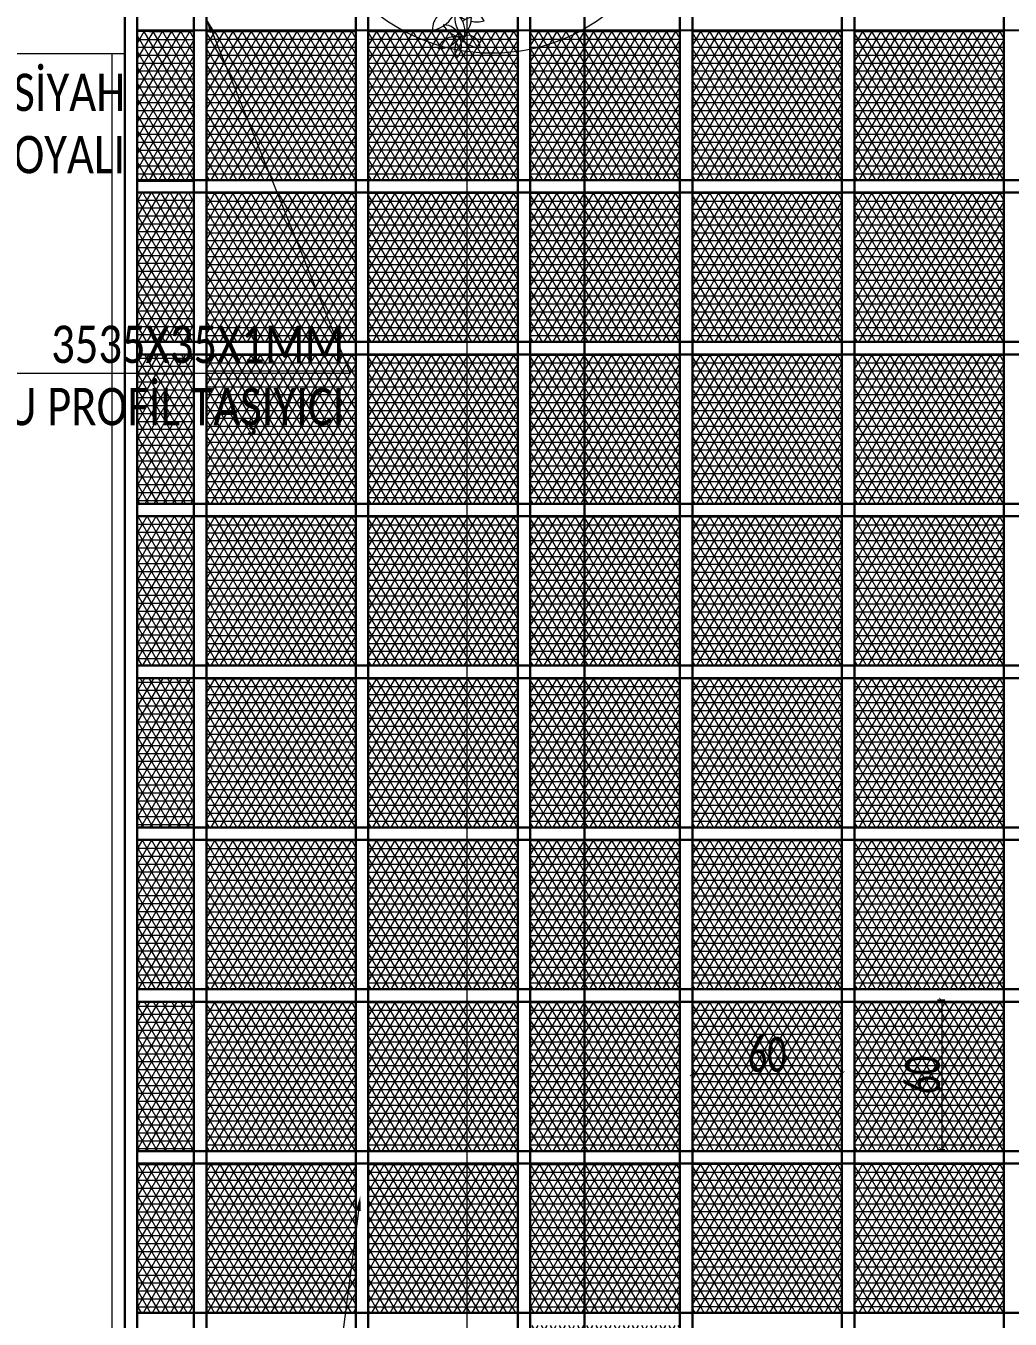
# Model space of a CAD drawing. Header units: millimetres. Extents: x -24 to 530668, y -246875 to -2983.
# Drawn here: x 265036 to 265431, y -111095 to -110576 of the extents above; entities that cross this region are included whole.
import ezdxf
from ezdxf import colors
from ezdxf.entities.mleader import LeaderData, LeaderLine
from ezdxf.enums import TextEntityAlignment as Align
from ezdxf.math import Vec2, Vec3

# ---------------------------------------------------------------- set-up
doc = ezdxf.new("R2010")
doc.units = ezdxf.units.MM
doc.header["$PDMODE"] = 2
doc.layers.get('0').update_dxf_attribs({"lineweight": 20})
for name, color, linetype, lineweight in [('KP', 167, 'Continuous', 30), ('t_tarama', 253, 'Continuous', 5), ('tarama', 137, 'Continuous', 15), ('ölçü', 251, 'Continuous', 5)]:
    doc.layers.add(name, color=color, linetype=linetype, lineweight=lineweight)
doc.layers.add('yazı', color=11, linetype='Continuous')
doc.styles.add('text2', font='calibri.ttf', dxfattribs={"width": 0.8})
doc.styles.add('txt_tur_1', font='arial.ttf', dxfattribs={"height": 1.5})
doc.styles.add('Ölçü50', font='calibri.ttf', dxfattribs={"width": 0.7})
doc.dimstyles.new('olcu10', dxfattribs={"dimtxt": 14, "dimasz": 2, "dimexe": 1.25, "dimexo": 0.625, "dimgap": 0.5, "dimtad": 1, "dimdec": 1, "dimrnd": 0.5, "dimzin": 9, "dimtxsty": 'Ölçü50', "dimblk": 'ARCHTICK', "dimcen": 2, "dimclrd": 256, "dimclre": 256, "dimclrt": 6, "dimazin": 2, "dimtfac": 1, "dimtdec": 1, "dimtix": 1, "dimtmove": 0, "dimatfit": 3, "dimldrblk": 'ARCHTICK', "dimfxl": 1, "dimlwd": -1, "dimarcsym": 0})

# ---------------------------------------------------------------- blocks, each defined once
blk = doc.blocks.new('bitkitar')
at = {"layer": 't_tarama', "color": 76}
for points in [[(4.13, 24.52, 0.236863), (4.39, 28.33, 0.300043), (3.57, 23.78, 0.22508), (-0.84, 26.27, 0.429439), (2.41, 23.43)], [(3.57, 23.78, -0.286863), (8.24, 26.11, -0.43916), (3.57, 23.78, 0.363865), (6.95, 20.95, 0.192041), (3.68, 23.74, 0.192041)]]:
    blk.add_lwpolyline(points, format="xyb", dxfattribs=at)
for centre, radius, start, end in [((5.34, 19.56), 4.58, 130.8364, 178.7066), ((7.62, 22.36), 5.31, 163.9762, 217.2788), ((-0.84, 19.8), 5.24, 343.4853, 50.2913), ((2.14, 26.39), 2.98, 284.1762, 298.6904), ((5.34, 19.56), 4.58, 112.7666, 121.8393), ((1.81, 18.25), 5.8, 69.8378, 72.3379), ((4.84, 27.09), 3.54, 249.04, 253.1357), ((0.66, 22.74), 3.08, 353.1745, 19.6916), ((-0.65, 14.51), 6.15, 75.8621, 102.16), ((2.14, 22.23), 4.43, 202.7293, 297.5658), ((0.66, 22.74), 3.08, 271.7817, 310.7707), ((-0.65, 14.51), 6.15, 38.135, 63.4551), ((10.68, 14.78), 7.39, 100.7362, 151.4752), ((5.59, 21.76), 3.72, 247.9154, 4.2959), ((2.17, 17.4), 5.31, 163.9762, 229.8004), ((-6.29, 14.84), 5.24, 343.4853, 50.2913), ((5.23, 9.82), 7.39, 100.7362, 151.4752), ((7.17, 11.69), 7.25, 114.2679, 141.8465), ((0.14, 16.8), 3.72, 296.9544, 4.2959), ((-0.09, 18.56), 4.29, 337.1935, 356.5845), ((7.94, 17.43), 3.86, 166.9142, 222.0198), ((2.59, 12.8), 5.73, 7.8991, 73.8391), ((-6.1, 9.55), 6.15, 38.135, 102.16), ((-3.31, 17.27), 4.43, 202.7293, 297.5658), ((10.38, 15.19), 5.31, 163.9762, 217.2788), ((1.93, 12.62), 5.24, 343.4853, 50.2913), ((8.35, 14.58), 3.72, 247.9154, 4.2959), ((13.44, 7.6), 7.39, 100.7362, 151.4752), ((1.72, 6.73), 7.25, 114.2679, 158.9225), ((3.05, 11.3), 5.31, 163.9762, 229.8004), ((-5.4, 8.73), 5.24, 343.4853, 50.2913), ((-5.54, 13.6), 4.29, 341.1609, 356.5845), ((-5.4, 8.73), 5.24, 39.1649, 41.6235), ((2.49, 12.47), 3.86, 166.9142, 186.3701), ((0.14, 16.8), 3.72, 247.9154, 281.8851), ((-2.86, 7.84), 5.73, 69.1722, 73.8391), ((-2.86, 7.84), 5.73, 7.8991, 69.1722), ((2.11, 7.33), 6.15, 38.135, 102.16), ((4.9, 15.06), 4.43, 202.7293, 256.4381), ((7.94, 17.43), 3.86, 256.7596, 274.8241), ((-5.22, 3.44), 6.15, 87.515, 102.16), ((-2.43, 11.17), 4.43, 202.7293, 297.5658), ((-5.54, 13.6), 4.29, 276.6058, 320.3237), ((-5.22, 3.44), 6.15, 38.135, 80.8318), ((6.11, 3.71), 7.39, 134.7903, 151.4752), ((2.49, 12.47), 3.86, 224.3064, 274.8241), ((6.11, 3.71), 7.39, 84.5264, 120.1212), ((2.67, 11.39), 4.29, 276.6058, 356.5845), ((9.93, 4.52), 7.25, 115.4394, 158.9225), ((4.9, 15.06), 4.43, 293.47, 297.5658), ((9.93, 4.52), 7.25, 114.2679, 116.768), ((10.71, 10.26), 3.86, 166.9142, 233.8825), ((5.36, 5.63), 5.73, 7.8991, 73.8391), ((2.6, 0.63), 7.25, 114.2679, 158.9225), ((-4.66, 7.5), 4.29, 276.6058, 356.5845), ((3.38, 6.37), 3.86, 166.9142, 274.8241), ((1.02, 10.69), 3.72, 247.9154, 312.6091), ((-1.97, 1.74), 5.73, 7.8991, 73.8391), ((4.04, 3.77), 3.08, 0.5136, 108.4235), ((7.33, 8.38), 4.58, 201.4986, 267.4386), ((10.51, 4.41), 3.43, 110.2053, 190.184), ((3.57, 8.38), 5.8, 309.0389, 352.5219), ((10.71, 10.26), 3.86, 245.8798, 274.8241), ((6.69, 0.85), 2.98, 81.5148, 197.8954), ((1.42, 5.32), 5.91, 294.3356, 345.0746), ((11.32, 3.59), 4.2, 177.0848, 243.8907), ((9.46, 1.13), 3.54, 36.3287, 131.1652), ((9.46, 1.13), 3.54, 127.0695, 131.1652), ((3.57, 8.38), 5.8, 307.8673, 310.3674), ((10.18, 7.66), 4.92, 231.7345, 295.7595), ((5.23, 0), 4.25, 357.5756, 50.8782)]:
    blk.add_arc(centre, radius, start, end, dxfattribs=at)
blk = doc.blocks.new('SKDF')
at = {"layer": 't_tarama'}
for p, q in [((259784.49, -112528.6, -17966.19), (259784.49, -109266.33, -17966.19)), ((259646.91, -110756.63), (259646.91, -110773.63, -0.01)), ((259363.45, -110773.63, -0.01), (259646.91, -110773.63, -0.01)), ((259641.99, -111329.66), (259641.91, -110773.63, -0.01)), ((259646.99, -111324.66), (259646.91, -110773.63, -0.01))]:
    blk.add_line(p, q, dxfattribs=at)
at = {"layer": 't_tarama', "elevation": -0.01}
blk.add_lwpolyline([(259646.91, -110773.63), (259646.91, -110758.63)], dxfattribs=at)
at = {"layer": 't_tarama'}
blk.add_circle((259794.49, -110698.6, -0.06), 75, dxfattribs=at)
at = {"layer": 't_tarama', "xscale": 1.848000000000007, "yscale": 1.848000000000007, "zscale": 1.848000000000007, "rotation": 182.9309101212016}
blk.add_blockref('bitkitar', (259785.73, -110722.89), dxfattribs=at)
at = {"layer": 't_tarama', "style": 'txt_tur_1'}
for tag, p in [('19S', (258900.86, -109894.01, -17966.19)), ('20T', (258887.48, -110719.01, -17966.19)), ('21U', (258887.48, -111705.01, -17966.19)), ('22V', (258887.48, -112544.01, -17966.19))]:
    blk.add_attdef(tag, text='', height=30, dxfattribs=at).set_placement(p, align=Align.CENTER)
blk = doc.blocks.new('_ArchTick')
at = {"color": 0, "linetype": 'ByBlock', "const_width": 0.15}
blk.add_lwpolyline([(-0.5, -0.5), (0.5, 0.5)], dxfattribs=at)
blk = doc.blocks.new('*D722')
at = {"layer": 'DEFPOINTS', "color": 0, "transparency": 16777216}
for p in [(265303.56, -110986.92, -0.4), (265363.56, -110988.55, -0.4), (265363.56, -110996.48)]:
    blk.add_point(p, dxfattribs=at)
at = {"layer": 'ölçü', "lineweight": -2, "transparency": 16777216}
for p, q in [((265303.56, -110987.54), (265303.56, -110997.73)), ((265363.56, -110989.17), (265363.56, -110997.73))]:
    blk.add_line(p, q, dxfattribs=at)
at = {"layer": 'ölçü', "transparency": 16777216}
blk.add_line((265303.56, -110996.48), (265363.56, -110996.48), dxfattribs=at)
at = {"layer": 'ölçü', "transparency": 16777216, "xscale": 2, "yscale": 2, "zscale": 2, "rotation": 180}
blk.add_blockref('_ArchTick', (265303.56, -110996.48), dxfattribs=at)
at = {"layer": 'ölçü', "transparency": 16777216, "xscale": 2, "yscale": 2, "zscale": 2}
blk.add_blockref('_ArchTick', (265363.56, -110996.48), dxfattribs=at)
at = {"layer": 'ölçü', "color": 6, "transparency": 16777216, "insert": (265333.56, -110988.81), "char_height": 14, "attachment_point": 5, "style": 'Ölçü50'}
blk.add_mtext('60', dxfattribs=at)
blk = doc.blocks.new('*D723')
at = {"layer": 'DEFPOINTS', "color": 0, "transparency": 16777216}
for p in [(265401.37, -110967.01), (265401.37, -111027.01), (265403.63, -111027.01)]:
    blk.add_point(p, dxfattribs=at)
at = {"layer": 'ölçü', "lineweight": -2, "transparency": 16777216}
for p, q in [((265401.99, -110967.01), (265404.88, -110967.01)), ((265401.99, -111027.01), (265404.88, -111027.01))]:
    blk.add_line(p, q, dxfattribs=at)
at = {"layer": 'ölçü', "transparency": 16777216}
blk.add_line((265403.63, -110967.01), (265403.63, -111027.01), dxfattribs=at)
at = {"layer": 'ölçü', "transparency": 16777216, "xscale": 2, "yscale": 2, "zscale": 2}
for p, rotation in [((265403.63, -110967.01), 90), ((265403.63, -111027.01), 270)]:
    blk.add_blockref('_ArchTick', p, dxfattribs=dict(at, rotation=rotation))
at = {"layer": 'ölçü', "color": 6, "transparency": 16777216, "insert": (265395.96, -110997.01), "char_height": 14, "attachment_point": 5, "rotation": 90, "style": 'Ölçü50'}
blk.add_mtext('60', dxfattribs=at)
blk = doc.blocks.new('TAVANN')
at = {"layer": 'tarama'}
h = blk.add_hatch(dxfattribs=at)
h.set_pattern_fill('NET3', color=256)
h.paths.add_polyline_path([(265028.43, -110656.02), (264968.43, -110656.02), (264968.43, -110716.08), (265028.43, -110716.08)])
h.paths.add_polyline_path([(265093.43, -110656.02), (265033.43, -110656.02), (265033.43, -110716.08), (265093.43, -110716.08)])
h.paths.add_polyline_path([(265158.43, -110851.02), (265135.62, -110851.02), (265135.62, -110911.02), (265158.43, -110911.02)])
h.paths.add_polyline_path([(265158.43, -110981.02), (265135.62, -110981.02), (265135.62, -111041.02), (265158.43, -111041.02)])
h.paths.add_polyline_path([(265158.43, -111111.02), (265135.62, -111111.02), (265135.62, -111171.02), (265158.43, -111171.02)])
h.paths.add_polyline_path([(265158.43, -111176.02), (265135.62, -111176.02), (265135.62, -111236.02), (265158.43, -111236.02)])
h.paths.add_polyline_path([(265158.43, -111241.02), (265135.62, -111241.02), (265135.64, -111301.02), (265158.45, -111301.02)])
h.paths.add_polyline_path([(265223.42, -111241.02), (265163.43, -111241.02), (265163.45, -111301.02), (265223.44, -111301.02)])
h.paths.add_polyline_path([(265288.42, -111241.02), (265228.43, -111241.02), (265228.45, -111301.02), (265288.44, -111301.02)])
h.paths.add_polyline_path([(265353.54, -111306.02), (265315.26, -111306.02), (265293.44, -111306.02), (265293.43, -111341.19), (265315.26, -111341.2), (265315.26, -111366.02), (265353.54, -111366.02)])
h.paths.add_polyline_path([(265353.54, -111371.02), (265315.26, -111371.02), (265315.26, -111431.02), (265353.54, -111431.02)])
h = blk.add_hatch(dxfattribs=at)
h.set_pattern_fill('NET3', color=256)
h.set_pattern_definition([(0, (195, -780.02), (0, 3.175), []), (60, (195, -780.02), (-2.749630657, 1.5875), []), (120, (195, -780.02), (-2.749630657, -1.5875), [])])
h.paths.add_polyline_path([(265158.43, -110846.04), (265135.62, -110846.39), (265135.62, -110786.39), (265158.43, -110786.04)])
h = blk.add_hatch(dxfattribs=at)
h.set_pattern_fill('NET3', color=256)
h.set_pattern_definition([(0, (260.057, -780), (0, 3.175), []), (60, (260.057, -780), (-2.749630657, 1.5875), []), (120, (260.057, -780), (-2.749630657, -1.5875), [])])
h.paths.add_polyline_path([(265223.48, -110846.02), (265163.48, -110846.02), (265163.48, -110786.02), (265223.48, -110786.02)])
h = blk.add_hatch(dxfattribs=at)
h.set_pattern_fill('NET3', color=256)
h.set_pattern_definition([(0, (325.057, -780), (0, 3.175), []), (60, (325.057, -780), (-2.749630657, 1.5875), []), (120, (325.057, -780), (-2.749630657, -1.5875), [])])
h.paths.add_polyline_path([(265288.48, -110846.02), (265228.48, -110846.02), (265228.48, -110786.02), (265288.48, -110786.02)])
h = blk.add_hatch(dxfattribs=at)
h.set_pattern_fill('NET3', color=256)
h.set_pattern_definition([(0, (390.1142, -780), (0, 3.175), []), (60, (390.1142, -780), (-2.749630657, 1.5875), []), (120, (390.1142, -780), (-2.749630657, -1.5875), [])])
h.paths.add_polyline_path([(265353.54, -110846.02), (265293.54, -110846.02), (265293.54, -110786.02), (265353.54, -110786.02)])
h = blk.add_hatch(dxfattribs=at)
h.set_pattern_fill('NET3', color=256)
h.set_pattern_definition([(0, (455.1142, -780), (0, 3.175), []), (60, (455.1142, -780), (-2.749630657, 1.5875), []), (120, (455.1142, -780), (-2.749630657, -1.5875), [])])
h.paths.add_polyline_path([(265418.54, -110846.02), (265358.54, -110846.02), (265358.54, -110786.02), (265418.54, -110786.02)])
h = blk.add_hatch(dxfattribs=at)
h.set_pattern_fill('NET3', color=256)
h.set_pattern_definition([(0, (520.2284, -780), (0, 3.175), []), (60, (520.2284, -780), (-2.749630657, 1.5875), []), (120, (520.2284, -780), (-2.749630657, -1.5875), [])])
h.paths.add_polyline_path([(265483.66, -110846.02), (265423.66, -110846.02), (265423.66, -110786.02), (265483.66, -110786.02)])
h = blk.add_hatch(dxfattribs=at)
h.set_pattern_fill('NET3', color=256)
h.set_pattern_definition([(0, (260, -845), (0, 3.175), []), (60, (260, -845), (-2.749630657, 1.5875), []), (120, (260, -845), (-2.749630657, -1.5875), [])])
h.paths.add_polyline_path([(265223.43, -110911.02), (265163.43, -110911.02), (265163.43, -110851.02), (265223.43, -110851.02)])
h = blk.add_hatch(dxfattribs=at)
h.set_pattern_fill('NET3', color=256)
h.set_pattern_definition([(0, (325, -845), (0, 3.175), []), (60, (325, -845), (-2.749630657, 1.5875), []), (120, (325, -845), (-2.749630657, -1.5875), [])])
h.paths.add_polyline_path([(265288.43, -110911.02), (265228.43, -110911.02), (265228.43, -110851.02), (265288.43, -110851.02)])
h = blk.add_hatch(dxfattribs=at)
h.set_pattern_fill('NET3', color=256)
h.set_pattern_definition([(0, (390.057, -845), (0, 3.175), []), (60, (390.057, -845), (-2.749630657, 1.5875), []), (120, (390.057, -845), (-2.749630657, -1.5875), [])])
h.paths.add_polyline_path([(265353.48, -110911.02), (265293.48, -110911.02), (265293.48, -110851.02), (265353.48, -110851.02)])
h = blk.add_hatch(dxfattribs=at)
h.set_pattern_fill('NET3', color=256)
h.set_pattern_definition([(0, (455.057, -845), (0, 3.175), []), (60, (455.057, -845), (-2.749630657, 1.5875), []), (120, (455.057, -845), (-2.749630657, -1.5875), [])])
h.paths.add_polyline_path([(265418.48, -110911.02), (265358.48, -110911.02), (265358.48, -110851.02), (265418.48, -110851.02)])
h = blk.add_hatch(dxfattribs=at)
h.set_pattern_fill('NET3', color=256)
h.set_pattern_definition([(0, (520.1713, -845), (0, 3.175), []), (60, (520.1713, -845), (-2.749630657, 1.5875), []), (120, (520.1713, -845), (-2.749630657, -1.5875), [])])
h.paths.add_polyline_path([(265483.6, -110911.02), (265423.6, -110911.02), (265423.6, -110851.02), (265483.6, -110851.02)])
h = blk.add_hatch(dxfattribs=at)
h.set_pattern_fill('NET3', color=256)
h.paths.add_polyline_path([(265158.43, -110916.02), (265135.62, -110916.02), (265135.62, -110976.02), (265158.43, -110976.02)])
h = blk.add_hatch(dxfattribs=at)
h.set_pattern_fill('NET3', color=256)
h.set_pattern_definition([(0, (260, -910), (0, 3.175), []), (60, (260, -910), (-2.749630657, 1.5875), []), (120, (260, -910), (-2.749630657, -1.5875), [])])
h.paths.add_polyline_path([(265223.43, -110976.02), (265163.43, -110976.02), (265163.43, -110916.02), (265223.43, -110916.02)])
h = blk.add_hatch(dxfattribs=at)
h.set_pattern_fill('NET3', color=256)
h.set_pattern_definition([(0, (325, -910), (0, 3.175), []), (60, (325, -910), (-2.749630657, 1.5875), []), (120, (325, -910), (-2.749630657, -1.5875), [])])
h.paths.add_polyline_path([(265288.43, -110976.02), (265228.43, -110976.02), (265228.43, -110916.02), (265288.43, -110916.02)])
h = blk.add_hatch(dxfattribs=at)
h.set_pattern_fill('NET3', color=256)
h.set_pattern_definition([(0, (390.057, -910), (0, 3.175), []), (60, (390.057, -910), (-2.749630657, 1.5875), []), (120, (390.057, -910), (-2.749630657, -1.5875), [])])
h.paths.add_polyline_path([(265353.48, -110976.02), (265293.48, -110976.02), (265293.48, -110916.02), (265353.48, -110916.02)])
h = blk.add_hatch(dxfattribs=at)
h.set_pattern_fill('NET3', color=256)
h.set_pattern_definition([(0, (455.057, -910), (0, 3.175), []), (60, (455.057, -910), (-2.749630657, 1.5875), []), (120, (455.057, -910), (-2.749630657, -1.5875), [])])
h.paths.add_polyline_path([(265418.48, -110976.02), (265358.48, -110976.02), (265358.48, -110916.02), (265418.48, -110916.02)])
h = blk.add_hatch(dxfattribs=at)
h.set_pattern_fill('NET3', color=256)
h.set_pattern_definition([(0, (520.1713, -910), (0, 3.175), []), (60, (520.1713, -910), (-2.749630657, 1.5875), []), (120, (520.1713, -910), (-2.749630657, -1.5875), [])])
h.paths.add_polyline_path([(265483.6, -110976.02), (265423.6, -110976.02), (265423.6, -110916.02), (265483.6, -110916.02)])
h = blk.add_hatch(dxfattribs=at)
h.set_pattern_fill('NET3', color=256)
h.set_pattern_definition([(0, (260, -975), (0, 3.175), []), (60, (260, -975), (-2.749630657, 1.5875), []), (120, (260, -975), (-2.749630657, -1.5875), [])])
h.paths.add_polyline_path([(265223.43, -111041.02), (265163.43, -111041.02), (265163.43, -110981.02), (265223.43, -110981.02)])
h = blk.add_hatch(dxfattribs=at)
h.set_pattern_fill('NET3', color=256)
h.set_pattern_definition([(0, (325, -975), (0, 3.175), []), (60, (325, -975), (-2.749630657, 1.5875), []), (120, (325, -975), (-2.749630657, -1.5875), [])])
h.paths.add_polyline_path([(265288.43, -111041.02), (265228.43, -111041.02), (265228.43, -110981.02), (265288.43, -110981.02)])
h = blk.add_hatch(dxfattribs=at)
h.set_pattern_fill('NET3', color=256)
h.set_pattern_definition([(0, (390.057, -975), (0, 3.175), []), (60, (390.057, -975), (-2.749630657, 1.5875), []), (120, (390.057, -975), (-2.749630657, -1.5875), [])])
h.paths.add_polyline_path([(265353.48, -111041.02), (265293.48, -111041.02), (265293.48, -110981.02), (265353.48, -110981.02)])
h = blk.add_hatch(dxfattribs=at)
h.set_pattern_fill('NET3', color=256)
h.set_pattern_definition([(0, (455.057, -975), (0, 3.175), []), (60, (455.057, -975), (-2.749630657, 1.5875), []), (120, (455.057, -975), (-2.749630657, -1.5875), [])])
h.paths.add_polyline_path([(265418.48, -111041.02), (265358.48, -111041.02), (265358.48, -110981.02), (265418.48, -110981.02)])
h = blk.add_hatch(dxfattribs=at)
h.set_pattern_fill('NET3', color=256)
h.set_pattern_definition([(0, (520.1713, -975), (0, 3.175), []), (60, (520.1713, -975), (-2.749630657, 1.5875), []), (120, (520.1713, -975), (-2.749630657, -1.5875), [])])
h.paths.add_polyline_path([(265483.6, -111041.02), (265423.6, -111041.02), (265423.6, -110981.02), (265483.6, -110981.02)])
h = blk.add_hatch(dxfattribs=at)
h.set_pattern_fill('NET3', color=256)
h.paths.add_polyline_path([(265158.43, -111046.02), (265135.62, -111046.02), (265135.62, -111106.02), (265158.43, -111106.02)])
h = blk.add_hatch(dxfattribs=at)
h.set_pattern_fill('NET3', color=256)
h.set_pattern_definition([(0, (260, -1040), (0, 3.175), []), (60, (260, -1040), (-2.749630657, 1.5875), []), (120, (260, -1040), (-2.749630657, -1.5875), [])])
h.paths.add_polyline_path([(265223.43, -111106.02), (265163.43, -111106.02), (265163.43, -111046.02), (265223.43, -111046.02)])
h = blk.add_hatch(dxfattribs=at)
h.set_pattern_fill('NET3', color=256)
h.set_pattern_definition([(0, (325, -1040), (0, 3.175), []), (60, (325, -1040), (-2.749630657, 1.5875), []), (120, (325, -1040), (-2.749630657, -1.5875), [])])
h.paths.add_polyline_path([(265288.43, -111106.02), (265228.43, -111106.02), (265228.43, -111046.02), (265288.43, -111046.02)])
h = blk.add_hatch(dxfattribs=at)
h.set_pattern_fill('NET3', color=256)
h.set_pattern_definition([(0, (390.057, -1040), (0, 3.175), []), (60, (390.057, -1040), (-2.749630657, 1.5875), []), (120, (390.057, -1040), (-2.749630657, -1.5875), [])])
h.paths.add_polyline_path([(265353.48, -111106.02), (265293.48, -111106.02), (265293.48, -111046.02), (265353.48, -111046.02)])
h = blk.add_hatch(dxfattribs=at)
h.set_pattern_fill('NET3', color=256)
h.set_pattern_definition([(0, (455.057, -1040), (0, 3.175), []), (60, (455.057, -1040), (-2.749630657, 1.5875), []), (120, (455.057, -1040), (-2.749630657, -1.5875), [])])
h.paths.add_polyline_path([(265418.48, -111106.02), (265358.48, -111106.02), (265358.48, -111046.02), (265418.48, -111046.02)])
h = blk.add_hatch(dxfattribs=at)
h.set_pattern_fill('NET3', color=256)
h.set_pattern_definition([(0, (520.1713, -1040), (0, 3.175), []), (60, (520.1713, -1040), (-2.749630657, 1.5875), []), (120, (520.1713, -1040), (-2.749630657, -1.5875), [])])
h.paths.add_polyline_path([(265483.6, -111106.02), (265423.6, -111106.02), (265423.6, -111046.02), (265483.6, -111046.02)])
h = blk.add_hatch(dxfattribs=at)
h.set_pattern_fill('NET3', color=256)
h.set_pattern_definition([(0, (260, -1105), (0, 3.175), []), (60, (260, -1105), (-2.749630657, 1.5875), []), (120, (260, -1105), (-2.749630657, -1.5875), [])])
h.paths.add_polyline_path([(265223.43, -111171.02), (265163.43, -111171.02), (265163.43, -111111.02), (265223.43, -111111.02)])
h = blk.add_hatch(dxfattribs=at)
h.set_pattern_fill('NET3', color=256)
h.set_pattern_definition([(0, (325, -1105), (0, 3.175), []), (60, (325, -1105), (-2.749630657, 1.5875), []), (120, (325, -1105), (-2.749630657, -1.5875), [])])
h.paths.add_polyline_path([(265288.43, -111171.02), (265228.43, -111171.02), (265228.43, -111111.02), (265288.43, -111111.02)])
h = blk.add_hatch(dxfattribs=at)
h.set_pattern_fill('NET3', color=256)
h.set_pattern_definition([(0, (390.057, -1105), (0, 3.175), []), (60, (390.057, -1105), (-2.749630657, 1.5875), []), (120, (390.057, -1105), (-2.749630657, -1.5875), [])])
h.paths.add_polyline_path([(265353.48, -111171.02), (265293.48, -111171.02), (265293.48, -111111.02), (265353.48, -111111.02)])
h = blk.add_hatch(dxfattribs=at)
h.set_pattern_fill('NET3', color=256)
h.set_pattern_definition([(0, (455.057, -1105), (0, 3.175), []), (60, (455.057, -1105), (-2.749630657, 1.5875), []), (120, (455.057, -1105), (-2.749630657, -1.5875), [])])
h.paths.add_polyline_path([(265418.48, -111171.02), (265358.48, -111171.02), (265358.48, -111111.02), (265418.48, -111111.02)])
h = blk.add_hatch(dxfattribs=at)
h.set_pattern_fill('NET3', color=256)
h.set_pattern_definition([(0, (520.1713, -1105), (0, 3.175), []), (60, (520.1713, -1105), (-2.749630657, 1.5875), []), (120, (520.1713, -1105), (-2.749630657, -1.5875), [])])
h.paths.add_polyline_path([(265483.6, -111171.02), (265423.6, -111171.02), (265423.6, -111111.02), (265483.6, -111111.02)])
h = blk.add_hatch(dxfattribs=at)
h.set_pattern_fill('NET3', color=256)
h.set_pattern_definition([(0, (260, -1170), (0, 3.175), []), (60, (260, -1170), (-2.749630657, 1.5875), []), (120, (260, -1170), (-2.749630657, -1.5875), [])])
h.paths.add_polyline_path([(265223.43, -111236.02), (265163.43, -111236.02), (265163.43, -111176.02), (265223.43, -111176.02)])
h = blk.add_hatch(dxfattribs=at)
h.set_pattern_fill('NET3', color=256)
h.set_pattern_definition([(0, (325, -1170), (0, 3.175), []), (60, (325, -1170), (-2.749630657, 1.5875), []), (120, (325, -1170), (-2.749630657, -1.5875), [])])
h.paths.add_polyline_path([(265288.43, -111236.02), (265228.43, -111236.02), (265228.43, -111176.02), (265288.43, -111176.02)])
h = blk.add_hatch(dxfattribs=at)
h.set_pattern_fill('NET3', color=256)
h.set_pattern_definition([(0, (390.057, -1170), (0, 3.175), []), (60, (390.057, -1170), (-2.749630657, 1.5875), []), (120, (390.057, -1170), (-2.749630657, -1.5875), [])])
h.paths.add_polyline_path([(265353.48, -111236.02), (265293.48, -111236.02), (265293.48, -111176.02), (265353.48, -111176.02)])
h = blk.add_hatch(dxfattribs=at)
h.set_pattern_fill('NET3', color=256)
h.set_pattern_definition([(0, (455.057, -1170), (0, 3.175), []), (60, (455.057, -1170), (-2.749630657, 1.5875), []), (120, (455.057, -1170), (-2.749630657, -1.5875), [])])
h.paths.add_polyline_path([(265418.48, -111236.02), (265358.48, -111236.02), (265358.48, -111176.02), (265418.48, -111176.02)])
h = blk.add_hatch(dxfattribs=at)
h.set_pattern_fill('NET3', color=256)
h.set_pattern_definition([(0, (520.1713, -1170), (0, 3.175), []), (60, (520.1713, -1170), (-2.749630657, 1.5875), []), (120, (520.1713, -1170), (-2.749630657, -1.5875), [])])
h.paths.add_polyline_path([(265483.6, -111236.02), (265423.6, -111236.02), (265423.6, -111176.02), (265483.6, -111176.02)])
h = blk.add_hatch(dxfattribs=at)
h.set_pattern_fill('NET3', color=256)
h.paths.add_polyline_path([(265353.47, -111241.02), (265293.48, -111241.02), (265293.51, -111301.02), (265336.2, -111301.02), (265353.54, -111301.02), (265353.5, -111261.03)])
h = blk.add_hatch(dxfattribs=at)
h.set_pattern_fill('NET3', color=256)
h.set_pattern_definition([(0, (455.057, -1235), (0, 3.175), []), (60, (455.057, -1235), (-2.749630657, 1.5875), []), (120, (455.057, -1235), (-2.749630657, -1.5875), [])])
h.paths.add_polyline_path([(265418.48, -111301.02), (265358.48, -111301.02), (265358.48, -111241.02), (265418.48, -111241.02)])
h = blk.add_hatch(dxfattribs=at)
h.set_pattern_fill('NET3', color=256)
h.set_pattern_definition([(0, (520.1713, -1235), (0, 3.175), []), (60, (520.1713, -1235), (-2.749630657, 1.5875), []), (120, (520.1713, -1235), (-2.749630657, -1.5875), [])])
h.paths.add_polyline_path([(265483.6, -111301.02), (265423.6, -111301.02), (265423.6, -111241.02), (265483.6, -111241.02)])
at = {"layer": 'KP', "color": 108}
for p, q in [((265135.62, -110773.12), (265135.62, -111341.2)), ((265130.62, -110778.12), (265130.62, -111346.09))]:
    blk.add_line(p, q, dxfattribs=at)
at = {"layer": 'KP', "color": 108, "elevation": 0}
for points in [[(265158.43, -109983.97), (265158.43, -111341.2)], [(265163.43, -109983.97), (265163.43, -111341.2)], [(265223.43, -109983.97), (265223.43, -111341.2)], [(265228.43, -109983.97), (265228.43, -111341.2)], [(265353.54, -109983.97), (265353.54, -111550.55)], [(265353.54, -109983.97), (265353.54, -111431.02)], [(265358.54, -109983.97), (265358.54, -111550.55)], [(265358.54, -109983.97), (265358.54, -111431.02)], [(265418.6, -109983.97), (265418.6, -111550.55)], [(265418.6, -109985.72), (265418.6, -111431.02)], [(265423.6, -109983.97), (265423.6, -111431.02)], [(265423.6, -109983.97), (265423.6, -111550.55)], [(265483.66, -109983.97), (265483.65, -111550.55)], [(265483.66, -109983.97), (265483.66, -111431.02)], [(265158.43, -110001.02), (265158.43, -111261.03)], [(265163.43, -110001.02), (265163.43, -111261.04)], [(265423.6, -110001.02), (265423.6, -111431.02)], [(265315.2, -110048.97), (265315.2, -111610.55)], [(265135.62, -110785.9), (266905.65, -110785.52)]]:
    blk.add_lwpolyline(points, dxfattribs=at)
at = {"layer": 'KP', "color": 108}
for points in [[(265288.48, -109983.97), (265288.48, -111341.2)], [(265293.48, -109983.97), (265293.43, -111341.19)], [(265293.48, -109983.97), (265293.48, -111261.11)], [(265135.62, -110846.02), (266709.88, -110846.02)], [(265135.62, -110851.02), (266709.88, -110851.02)], [(265135.62, -110911.02), (266709.88, -110911.02)], [(265135.62, -110911.02), (266709.88, -110911.02)], [(265135.62, -110916.02), (266709.88, -110916.02)], [(265135.62, -110976.02), (266709.88, -110976.02)], [(265135.62, -110981.02), (266709.88, -110981.02)], [(265135.62, -111041.02), (266709.88, -111041.02)], [(265135.62, -111041.02), (266709.88, -111041.02)], [(265135.62, -111041.02), (266709.88, -111041.02)], [(265135.62, -111046.02), (266709.88, -111046.02)], [(265135.62, -111106.02), (266709.88, -111106.02)], [(265135.62, -111106.02), (266709.88, -111106.02)], [(265135.62, -111106.02), (266709.88, -111106.02)], [(265135.62, -111111.02), (266709.88, -111111.02)], [(265135.62, -111111.02), (266709.88, -111111.02)], [(265135.62, -111171.02), (266709.88, -111171.02)], [(265135.62, -111171.02), (266709.88, -111171.02)], [(265135.62, -111171.02), (266709.88, -111171.02)], [(265135.62, -111176.02), (266709.88, -111176.02)], [(265135.62, -111236.02), (266709.88, -111236.02)], [(265135.62, -111236.02), (266709.88, -111236.02)], [(265135.62, -111236.02), (266709.88, -111236.02)], [(265135.62, -111236.02), (266709.88, -111236.02)], [(265135.62, -111241.02), (266709.88, -111241.02)], [(265135.62, -111241.02), (266709.88, -111241.02)], [(265135.62, -111301.02), (266709.88, -111301.02)], [(265336.2, -111301.02), (266499.66, -111301.02)], [(265336.2, -111301.02), (266499.66, -111301.02)], [(265336.2, -111301.02), (266499.66, -111301.02)], [(265336.2, -111301.02), (266499.66, -111301.02)]]:
    blk.add_lwpolyline(points, dxfattribs=at)
at = {"layer": 'tarama'}
for points in [[(265158.43, -110786.02), (265135.62, -110786.02), (265135.62, -110846.02), (265158.43, -110846.02)], [(265223.48, -110786.02), (265163.48, -110786.02), (265163.48, -110846.02), (265223.48, -110846.02)], [(265223.48, -110846.02), (265163.48, -110846.02), (265163.48, -110786.02), (265223.48, -110786.02)], [(265288.48, -110786.02), (265228.48, -110786.02), (265228.48, -110846.02), (265288.48, -110846.02)], [(265288.48, -110846.02), (265228.48, -110846.02), (265228.48, -110786.02), (265288.48, -110786.02)], [(265158.43, -110851.02), (265135.62, -110851.02), (265135.62, -110911.02), (265158.43, -110911.02)], [(265158.43, -110916.02), (265135.62, -110916.02), (265135.62, -110976.02), (265158.43, -110976.02)], [(265158.43, -110981.02), (265135.62, -110981.02), (265135.62, -111041.02), (265158.43, -111041.02)], [(265158.43, -111046.02), (265135.62, -111046.02), (265135.62, -111106.02), (265158.43, -111106.02)], [(265158.43, -111111.02), (265135.62, -111111.02), (265135.62, -111171.02), (265158.43, -111171.02)], [(265158.43, -111176.02), (265135.62, -111176.02), (265135.62, -111236.02), (265158.43, -111236.02)], [(265223.48, -111176.02), (265163.48, -111176.02), (265163.48, -111236.02), (265223.48, -111236.02)], [(265288.48, -111176.02), (265228.48, -111176.02), (265228.48, -111236.02), (265288.48, -111236.02)], [(265158.43, -111241.02), (265135.62, -111241.02), (265135.64, -111301.02), (265158.45, -111301.02)], [(265223.42, -111241.02), (265163.43, -111241.02), (265163.45, -111301.02), (265223.44, -111301.02)], [(265288.42, -111241.02), (265228.43, -111241.02), (265228.45, -111301.02), (265288.44, -111301.02)], [(265353.47, -111241.02), (265293.48, -111241.02), (265293.51, -111301.02), (265336.2, -111301.02), (265336.2, -111301.02), (265353.54, -111301.02), (265353.5, -111261.03)], [(265418.6, -111241.02), (265358.6, -111241.02), (265358.6, -111301.02), (265418.6, -111301.02)], [(265483.6, -111241.02), (265423.6, -111241.02), (265423.6, -111301.02), (265483.6, -111301.02)]]:
    blk.add_lwpolyline(points, close=True, dxfattribs=at)
at = {"layer": 'tarama', "elevation": 0}
for points in [[(265353.54, -110786.02), (265293.54, -110786.02), (265293.54, -110846.02), (265353.54, -110846.02)], [(265353.54, -110846.02), (265293.54, -110846.02), (265293.54, -110786.02), (265353.54, -110786.02)], [(265418.6, -110786.02), (265358.6, -110786.02), (265358.6, -110846.02), (265418.6, -110846.02)], [(265418.6, -110846.02), (265358.6, -110846.02), (265358.6, -110786.02), (265418.6, -110786.02)], [(265483.66, -110786.02), (265423.66, -110786.02), (265423.66, -110846.02), (265483.66, -110846.02)], [(265483.66, -110846.02), (265423.66, -110846.02), (265423.66, -110786.02), (265483.66, -110786.02)], [(265158.43, -110786.39), (265135.62, -110786.39), (265135.62, -110846.39), (265158.43, -110846.39)], [(265223.43, -110851.02), (265163.43, -110851.02), (265163.43, -110911.02), (265223.43, -110911.02)], [(265223.43, -110911.02), (265163.43, -110911.02), (265163.43, -110851.02), (265223.43, -110851.02)], [(265288.43, -110851.02), (265228.43, -110851.02), (265228.43, -110911.02), (265288.43, -110911.02)], [(265288.43, -110911.02), (265228.43, -110911.02), (265228.43, -110851.02), (265288.43, -110851.02)], [(265353.48, -110851.02), (265293.48, -110851.02), (265293.48, -110911.02), (265353.48, -110911.02)], [(265353.48, -110911.02), (265293.48, -110911.02), (265293.48, -110851.02), (265353.48, -110851.02)], [(265418.54, -110851.02), (265358.54, -110851.02), (265358.54, -110911.02), (265418.54, -110911.02)], [(265418.54, -110911.02), (265358.54, -110911.02), (265358.54, -110851.02), (265418.54, -110851.02)], [(265483.6, -110851.02), (265423.6, -110851.02), (265423.6, -110911.02), (265483.6, -110911.02)], [(265483.6, -110911.02), (265423.6, -110911.02), (265423.6, -110851.02), (265483.6, -110851.02)], [(265223.43, -110916.02), (265163.43, -110916.02), (265163.43, -110976.02), (265223.43, -110976.02)], [(265223.43, -110976.02), (265163.43, -110976.02), (265163.43, -110916.02), (265223.43, -110916.02)], [(265288.43, -110916.02), (265228.43, -110916.02), (265228.43, -110976.02), (265288.43, -110976.02)], [(265288.43, -110976.02), (265228.43, -110976.02), (265228.43, -110916.02), (265288.43, -110916.02)], [(265353.48, -110916.02), (265293.48, -110916.02), (265293.48, -110976.02), (265353.48, -110976.02)], [(265353.48, -110976.02), (265293.48, -110976.02), (265293.48, -110916.02), (265353.48, -110916.02)], [(265418.54, -110916.02), (265358.54, -110916.02), (265358.54, -110976.02), (265418.54, -110976.02)], [(265418.54, -110976.02), (265358.54, -110976.02), (265358.54, -110916.02), (265418.54, -110916.02)], [(265483.6, -110916.02), (265423.6, -110916.02), (265423.6, -110976.02), (265483.6, -110976.02)], [(265483.6, -110976.02), (265423.6, -110976.02), (265423.6, -110916.02), (265483.6, -110916.02)], [(265223.43, -110981.02), (265163.43, -110981.02), (265163.43, -111041.02), (265223.43, -111041.02)], [(265223.43, -111041.02), (265163.43, -111041.02), (265163.43, -110981.02), (265223.43, -110981.02)], [(265288.43, -110981.02), (265228.43, -110981.02), (265228.43, -111041.02), (265288.43, -111041.02)], [(265288.43, -111041.02), (265228.43, -111041.02), (265228.43, -110981.02), (265288.43, -110981.02)], [(265353.48, -110981.02), (265293.48, -110981.02), (265293.48, -111041.02), (265353.48, -111041.02)], [(265353.48, -111041.02), (265293.48, -111041.02), (265293.48, -110981.02), (265353.48, -110981.02)], [(265418.54, -110981.02), (265358.54, -110981.02), (265358.54, -111041.02), (265418.54, -111041.02)], [(265418.54, -111041.02), (265358.54, -111041.02), (265358.54, -110981.02), (265418.54, -110981.02)], [(265483.6, -110981.02), (265423.6, -110981.02), (265423.6, -111041.02), (265483.6, -111041.02)], [(265483.6, -111041.02), (265423.6, -111041.02), (265423.6, -110981.02), (265483.6, -110981.02)], [(265223.43, -111046.02), (265163.43, -111046.02), (265163.43, -111106.02), (265223.43, -111106.02)], [(265223.43, -111106.02), (265163.43, -111106.02), (265163.43, -111046.02), (265223.43, -111046.02)], [(265288.43, -111046.02), (265228.43, -111046.02), (265228.43, -111106.02), (265288.43, -111106.02)], [(265288.43, -111106.02), (265228.43, -111106.02), (265228.43, -111046.02), (265288.43, -111046.02)], [(265353.48, -111046.02), (265293.48, -111046.02), (265293.48, -111106.02), (265353.48, -111106.02)], [(265353.48, -111106.02), (265293.48, -111106.02), (265293.48, -111046.02), (265353.48, -111046.02)], [(265418.54, -111046.02), (265358.54, -111046.02), (265358.54, -111106.02), (265418.54, -111106.02)], [(265418.54, -111106.02), (265358.54, -111106.02), (265358.54, -111046.02), (265418.54, -111046.02)], [(265483.6, -111046.02), (265423.6, -111046.02), (265423.6, -111106.02), (265483.6, -111106.02)], [(265483.6, -111106.02), (265423.6, -111106.02), (265423.6, -111046.02), (265483.6, -111046.02)], [(265223.43, -111111.02), (265163.43, -111111.02), (265163.43, -111171.02), (265223.43, -111171.02)], [(265223.43, -111171.02), (265163.43, -111171.02), (265163.43, -111111.02), (265223.43, -111111.02)], [(265288.43, -111111.02), (265228.43, -111111.02), (265228.43, -111171.02), (265288.43, -111171.02)], [(265288.43, -111171.02), (265228.43, -111171.02), (265228.43, -111111.02), (265288.43, -111111.02)], [(265353.48, -111111.02), (265293.48, -111111.02), (265293.48, -111171.02), (265353.48, -111171.02)], [(265353.48, -111171.02), (265293.48, -111171.02), (265293.48, -111111.02), (265353.48, -111111.02)], [(265418.54, -111111.02), (265358.54, -111111.02), (265358.54, -111171.02), (265418.54, -111171.02)], [(265418.54, -111171.02), (265358.54, -111171.02), (265358.54, -111111.02), (265418.54, -111111.02)], [(265483.6, -111111.02), (265423.6, -111111.02), (265423.6, -111171.02), (265483.6, -111171.02)], [(265483.6, -111171.02), (265423.6, -111171.02), (265423.6, -111111.02), (265483.6, -111111.02)], [(265223.43, -111236.02), (265163.43, -111236.02), (265163.43, -111176.02), (265223.43, -111176.02)], [(265288.43, -111236.02), (265228.43, -111236.02), (265228.43, -111176.02), (265288.43, -111176.02)], [(265353.48, -111236.02), (265293.48, -111236.02), (265293.48, -111176.02), (265353.48, -111176.02)], [(265353.54, -111176.02), (265293.54, -111176.02), (265293.54, -111236.02), (265353.54, -111236.02)], [(265418.54, -111236.02), (265358.54, -111236.02), (265358.54, -111176.02), (265418.54, -111176.02)], [(265418.6, -111176.02), (265358.6, -111176.02), (265358.6, -111236.02), (265418.6, -111236.02)], [(265483.6, -111236.02), (265423.6, -111236.02), (265423.6, -111176.02), (265483.6, -111176.02)], [(265483.66, -111176.02), (265423.66, -111176.02), (265423.66, -111236.02), (265483.66, -111236.02)], [(265418.54, -111301.02), (265358.54, -111301.02), (265358.54, -111241.02), (265418.54, -111241.02)], [(265483.6, -111301.02), (265423.6, -111301.02), (265423.6, -111241.02), (265483.6, -111241.02)]]:
    blk.add_lwpolyline(points, close=True, dxfattribs=at)
at = {"layer": 'yazı'}
ml = blk.add_multileader_mtext('Standard', dxfattribs=at)
ml.set_content('GENİŞLETİLMİŞ SAC SİYAH\\PFIRIN BOYALI', color=256, style='text2')
ml.set_leader_properties()
ml.build(insert=Vec2(0, 0))
ml.multileader.update_dxf_attribs({"text_right_attachment_type": 6, "dogleg_length": 0.36, "arrow_head_size": 6})
ctx = ml.context
ctx.base_point, ctx.char_height, ctx.arrow_head_size, ctx.plane_origin = Vec3(264932.12, -110810.88), 15, 6, Vec3(264884.48, -110709.75)
ctx.right_attachment, ctx.text_align_type = 6, 2
notes = []
notes.append((ctx, [(0, (1, 1, 0), (264931.76, -110810.88), (1, 0), 0.36, [(0, [(264925.22, -110684.06)], 0, [])])]))
ctx.mtext.insert, ctx.mtext.alignment, ctx.mtext.flow_direction = Vec3(265130.84, -110803.28), 3, 5
ml = blk.add_multileader_mtext('Standard', dxfattribs=at)
ml.set_content('3535X35X1MM\\PANTİPASLI SİYAH MAT BOYALI KUTU PROFİL TAŞIYICI', color=256, style='text2')
ml.set_leader_properties()
ml.build(insert=Vec2(0, 0))
ml.multileader.update_dxf_attribs({"text_right_attachment_type": 6, "dogleg_length": 0.36, "arrow_head_size": 6})
ctx = ml.context
ctx.base_point, ctx.char_height, ctx.arrow_head_size, ctx.plane_origin = Vec3(264816.89, -110914.1), 15, 6, Vec3(264855.33, -110862.79)
ctx.right_attachment, ctx.text_align_type = 6, 2
notes.append((ctx, [(1, (1, 1, 0), (265221.21, -110923.7), (-1, 0), 0.36, [(0, [(265163.43, -110781.02)], 0, [])])]))
ctx.mtext.insert, ctx.mtext.alignment, ctx.mtext.flow_direction = Vec3(265218.85, -110904.49), 3, 5
ml = blk.add_multileader_mtext('Standard', dxfattribs=at)
ml.set_content('L KÖŞEBENT', color=256, style='text2')
ml.set_leader_properties()
ml.build(insert=Vec2(0, 0))
ml.multileader.update_dxf_attribs({"text_right_attachment_type": 6, "dogleg_length": 0.36, "arrow_head_size": 6})
ctx = ml.context
ctx.base_point, ctx.char_height, ctx.arrow_head_size, ctx.plane_origin = Vec3(265114.76, -111357.83), 15, 6, Vec3(265091.57, -111259.25)
ctx.right_attachment, ctx.text_align_type = 6, 2
notes.append((ctx, [(1, (1, 1, 0), (265210.8, -111367.43), (-1, 0), 0.36, [(0, [(265225.22, -111254.02)], 0, [])])]))
ctx.mtext.insert, ctx.mtext.alignment, ctx.mtext.flow_direction = Vec3(265208.44, -111348.22), 3, 5
for ctx, leaders in notes:
    for number, flags, end, landing, length, lines in leaders:
        leader = LeaderData()
        leader.index, (leader.has_last_leader_line, leader.has_dogleg_vector, leader.attachment_direction) = number, flags
        leader.last_leader_point, leader.dogleg_vector, leader.dogleg_length = Vec3(end), Vec3(landing), length
        for number, points, colour, breaks in lines:
            line = LeaderLine()
            line.index, line.vertices, line.color, line.breaks = number, Vec3.list(points), colors.encode_raw_color(colour), breaks
            leader.lines.append(line)
        ctx.leaders.append(leader)

msp = doc.modelspace()

# ---------------------------------------------------------------- block references
at = {"layer": 'KP', "color": 108}
msp.add_blockref('SKDF', (5428.593, 186.963, -0.399), dxfattribs=at)
at = {"layer": 't_tarama'}
msp.add_blockref('TAVANN', (-55.04, 208.45, -0.399), dxfattribs=at)

# ---------------------------------------------------------------- dimensions: what is measured, and where the dimension line sits
at = {"layer": 'ölçü', "color": 2}
dim = msp.add_linear_dim(base=(265403.634, -111027.008, 0), p1=(265401.366, -110967.008, 0), p2=(265401.366, -111027.008, 0), angle=90, dimstyle='olcu10', dxfattribs=at)
dim.commit()
dim.dimension.update_dxf_attribs({"geometry": '*D723', "text_midpoint": (265395.962, -110997.008, 0)})
dim = msp.add_linear_dim(base=(265363.559, -110996.482, 0), p1=(265303.56, -110986.916, -0.398), p2=(265363.559, -110988.547, -0.398), dimstyle='olcu10', dxfattribs=at)
dim.commit()
dim.dimension.update_dxf_attribs({"geometry": '*D722', "text_midpoint": (265333.559, -110988.809, 0)})

doc.saveas('drawing.dxf')
